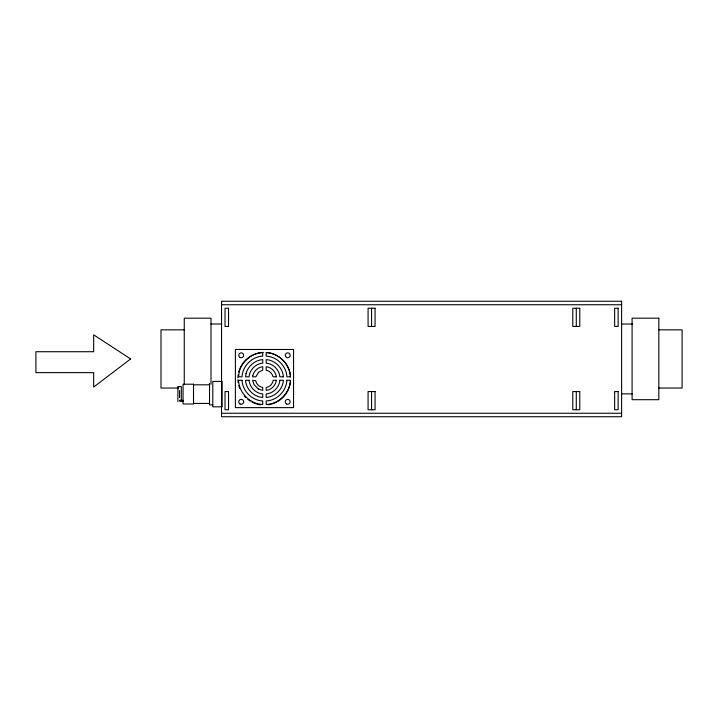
<?xml version="1.0" encoding="UTF-8"?>
<svg xmlns="http://www.w3.org/2000/svg" width="718" height="718" viewBox="0 0 718 718"><rect width="100%" height="100%" fill="white"/><g stroke="black" fill="none" stroke-linecap="round" stroke-linejoin="round"><path stroke-width="1.08" d="M221.539 304.746L621.617 304.746M210.841 324.006L221.745 324.006M621.402 324.024L632.307 324.024M184.257 329.84L160.994 329.84L160.994 388.043L178.71 388.043M658.837 329.84L682.1 329.84L682.1 388.043L658.837 388.043M221.521 381.411L212.797 381.411L212.797 406.819L221.521 406.819M193.519 384.812L209.584 384.812M621.402 393.859L632.307 393.859M179.563 400.303L183.054 400.303M183.054 401.263L179.563 401.021M193.519 403.417L209.584 403.417M212.797 404.871L209.539 404.871L209.539 383.358M221.539 413.254L621.617 413.254M258.166 388.914L262.725 390.412L262.725 387.541L259.53 386.302A8.894 8.894 0 0 1 255.743 380.648L252.601 380.298L253.992 384.597L258.417 389.021M576.285 308.237L576.285 326.448M576.285 391.552L576.285 409.763M371.574 308.237L371.574 326.448M371.574 391.552L371.574 409.763M222.104 381.411L222.104 406.819M211.002 384.229L211.002 318.191L184.257 318.191L184.257 384.229M181.304 401.676L181.304 386.553L177.911 386.553L177.911 401.676M179.563 390.538L179.563 397.691M290.566 380.719A26.378 26.378 0 0 1 277.444 401.595M276.592 402.071A26.378 26.378 0 0 1 272.032 403.965M271.09 404.234A26.378 26.378 0 0 1 268.191 404.835M260.329 404.835A26.378 26.378 0 0 1 257.43 404.234M256.497 403.965A26.378 26.378 0 0 1 251.928 402.071M250.232 401.093A26.378 26.378 0 0 1 247.809 399.379M245.61 397.404A26.378 26.378 0 0 1 244.273 395.968M239.704 388.393A26.378 26.378 0 0 1 238.78 385.584M238.179 382.694A26.378 26.378 0 0 1 237.9 379.732M237.9 377.776A26.378 26.378 0 0 1 238.179 374.823M238.78 371.933A26.378 26.378 0 0 1 251.076 355.913M251.928 355.437A26.378 26.378 0 0 1 263.282 352.394M266.225 352.457A26.378 26.378 0 0 1 290.566 376.788M239.193 371.78L238.529 376.806L242.047 376.806C242.531 366.054 251.973 356.622 262.725 356.128L262.725 352.61C251.758 353.041 242.128 361.334 239.193 371.78M245.987 373.602L245.565 376.806L249.083 376.806C249.613 369.815 255.734 363.694 262.725 363.173L262.725 359.646C254.881 360.095 248.105 366.144 245.987 373.602M252.79 375.424L252.601 376.806L255.895 376.806L258.597 372.22L262.725 370.174L262.725 366.692C258.013 367.176 254.073 370.946 252.79 375.424M276.331 380.298C275.775 385.404 271.323 389.856 266.207 390.412L266.207 387.621C269.726 386.867 272.732 383.915 273.181 380.298L276.331 380.298M279.849 380.298C279.32 387.289 273.199 393.41 266.207 393.931L266.207 397.449C275.084 396.946 282.865 389.165 283.368 380.298L279.849 380.298M286.886 380.298C286.401 391.05 276.969 400.482 266.207 400.967L266.207 404.485C278.844 404.019 289.937 392.934 290.404 380.298L286.886 380.298M130.64 358.946L93.663 387.038L93.663 372.642L35.9 372.642L35.9 351.721L93.663 351.721L93.663 334.839L130.64 358.946M621.617 301.255L221.539 301.255L221.539 416.745L621.617 416.745L621.617 301.255M228.521 308.237L225.03 308.237L225.03 326.448L228.521 326.448L228.521 308.237M375.056 308.237L368.083 308.237L368.083 326.448L375.056 326.448L375.056 308.237M579.767 308.237L572.793 308.237L572.793 326.448L579.767 326.448L579.767 308.237M618.135 308.237L614.644 308.237L614.644 326.448L618.135 326.448L618.135 308.237M658.837 318.191L632.091 318.191L632.091 399.693L658.837 399.693L658.837 318.191M293.545 349.478L235.387 349.478L235.387 407.627L293.545 407.627L293.545 349.478M276.331 376.806L273.073 376.806C272.301 373.557 269.537 370.793 266.207 370.255L266.207 366.692C271.323 367.239 275.775 371.691 276.331 376.806M283.368 376.806L279.849 376.806C279.32 369.815 273.199 363.694 266.207 363.173L266.207 359.646C275.084 360.158 282.865 367.939 283.368 376.806M290.404 376.806L286.886 376.806C286.401 366.054 276.969 356.622 266.207 356.128L266.207 352.61C278.844 353.085 289.937 364.17 290.404 376.806M242.047 380.298L238.529 380.298C238.995 392.934 250.088 404.019 262.725 404.485L262.725 400.967C251.973 400.482 242.531 391.05 242.047 380.298M249.083 380.298L245.565 380.298C246.068 389.165 253.849 396.946 262.725 397.449L262.725 393.931C255.734 393.41 249.613 387.289 249.083 380.298M193.519 384.22L183.054 384.22L183.054 404.001L193.519 404.001L193.519 384.22M228.521 391.552L225.03 391.552L225.03 409.763L228.521 409.763L228.521 391.552M375.056 391.552L368.083 391.552L368.083 409.763L375.056 409.763L375.056 391.552M579.767 391.552L572.793 391.552L572.793 409.763L579.767 409.763L579.767 391.552M618.135 391.552L614.644 391.552L614.644 409.763L618.135 409.763L618.135 391.552M239.983 357.402A2.441 2.441 0 0 0 243.644 355.293A2.441 2.441 0 0 0 239.983 353.175A2.441 2.441 0 0 0 239.983 357.402M286.509 357.402A2.441 2.441 0 0 0 290.171 355.293A2.441 2.441 0 0 0 286.509 353.175A2.441 2.441 0 0 0 286.509 357.402M239.983 403.929A2.441 2.441 0 0 0 243.644 401.811A2.441 2.441 0 0 0 239.983 399.693A2.441 2.441 0 0 0 239.983 403.929M286.509 403.929A2.441 2.441 0 0 0 290.171 401.811A2.441 2.441 0 0 0 286.509 399.693A2.441 2.441 0 0 0 286.509 403.929"/></g></svg>
